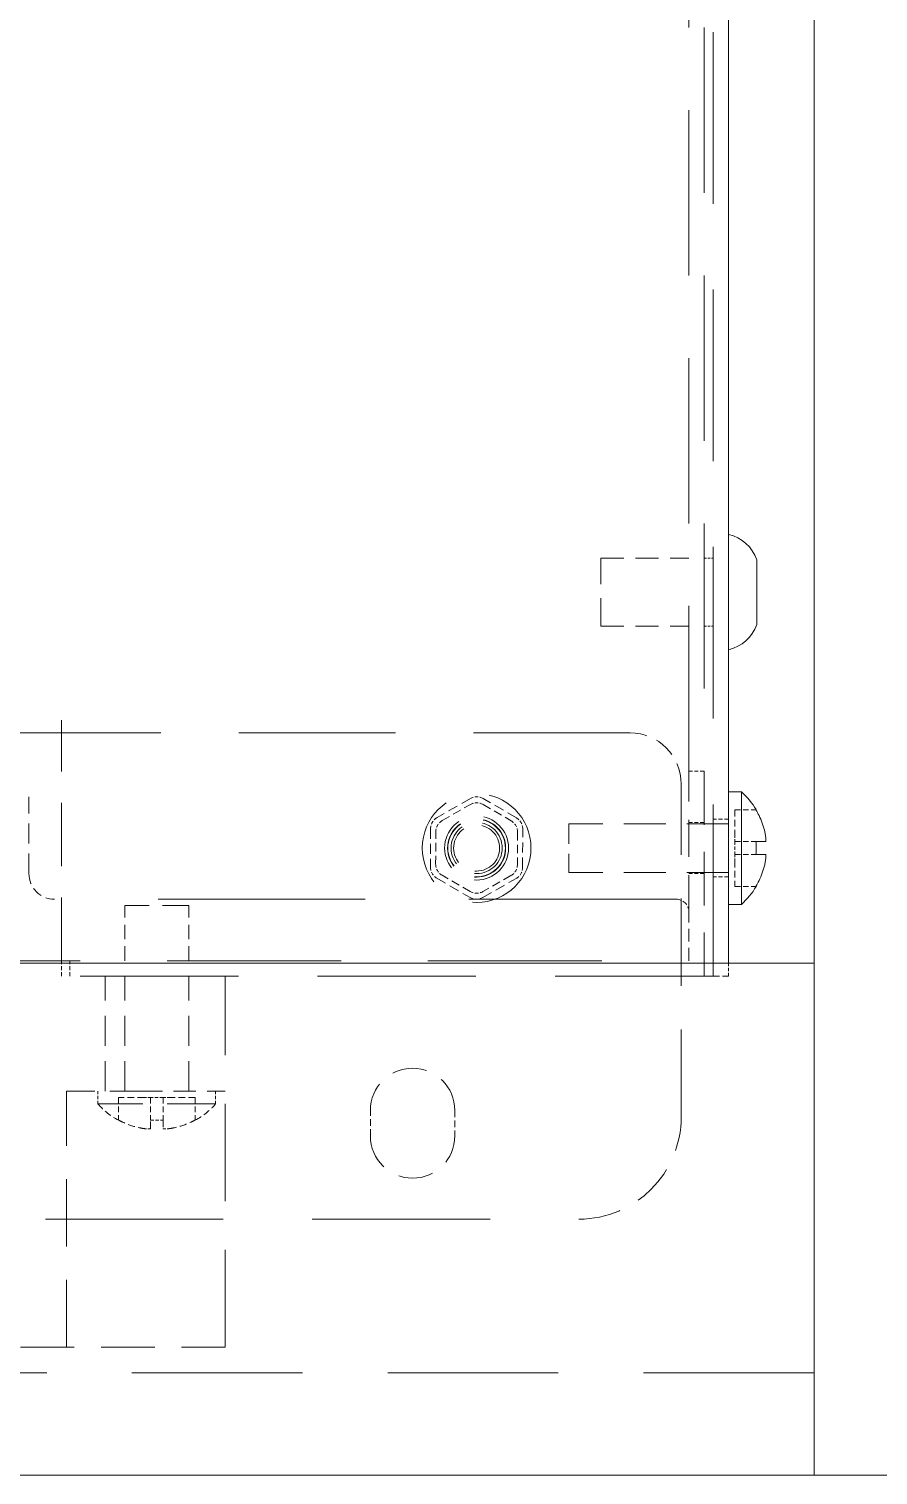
# Model space of a CAD drawing. Header units: millimetres. Extents: x 36 to 2484, y 36 to 1746.
# Drawn here: x 1287.8 to 1354.2, y 869.6 to 982.6 of the extents above; entities that cross this region are included whole.
import ezdxf

# ---------------------------------------------------------------- set-up
doc = ezdxf.new("R2010")
doc.units = ezdxf.units.MM
doc.header["$LTSCALE"] = 6
doc.linetypes.add('HIDDEN', pattern=[9.525, 6.35, -3.175])
doc.layers.add('가는파선_A3', color=7, linetype='HIDDEN', lineweight=13, true_color=0x008000)
doc.layers.add('굵은실선_A3', color=7, linetype='Continuous', lineweight=18)

msp = doc.modelspace()

# ---------------------------------------------------------------- linework, layer by layer
at = {"layer": '가는파선_A3', "ltscale": 0.352015}
msp.add_line((1341.28, 908.627), (1341.28, 1250.627), dxfattribs=at)
at = {"layer": '가는파선_A3', "ltscale": 0.33902}
for p, q in [((1339.38, 924.627), (1339.38, 1234.627)), ((1340.58, 1234.627), (1340.58, 924.627))]:
    msp.add_line(p, q, dxfattribs=at)
at = {"layer": '가는파선_A3', "ltscale": 0.057252}
msp.add_line((1332.48, 935.977), (1332.48, 941.277), dxfattribs=at)
at = {"layer": '가는파선_A3', "ltscale": 0.047433}
for p, q in [((1332.48, 941.277), (1339.38, 941.277)), ((1332.48, 935.977), (1339.38, 935.977))]:
    msp.add_line(p, q, dxfattribs=at)
at = {"layer": '가는파선_A3', "ltscale": 0.004722}
for p, q in [((1340.58, 941.277), (1341.28, 941.277)), ((1340.58, 935.977), (1341.28, 935.977))]:
    msp.add_line(p, q, dxfattribs=at)
at = {"layer": '가는파선_A3', "ltscale": 0.387285}
msp.add_line((1223.93, 928.627), (1290.33, 928.627), dxfattribs=at)
at = {"layer": '가는파선_A3', "ltscale": 0.129411}
msp.add_line((1290.33, 909.827), (1290.33, 928.627), dxfattribs=at)
at = {"layer": '가는파선_A3', "ltscale": 0.321075}
msp.add_line((1334.78, 927.627), (1261.382, 927.627), dxfattribs=at)
at = {"layer": '가는파선_A3', "ltscale": 0.075678}
msp.add_line((1339.38, 913.627), (1339.38, 924.627), dxfattribs=at)
at = {"layer": '가는파선_A3', "ltscale": 0.008167}
for p, q in [((1340.58, 924.627), (1339.38, 924.627)), ((1340.58, 920.627), (1339.38, 920.627)), ((1342.48, 920.877), (1341.28, 920.877)), ((1340.58, 916.627), (1339.38, 916.627)), ((1342.48, 916.377), (1341.28, 916.377)), ((1290.33, 908.627), (1290.33, 909.827)), ((1290.98, 908.627), (1290.98, 909.827))]:
    msp.add_line(p, q, dxfattribs=at)
at = {"layer": '가는파선_A3', "ltscale": 0.110122}
for p, q in [((1340.58, 924.627), (1340.58, 908.627)), ((1287.13, 879.627), (1303.13, 879.627))]:
    msp.add_line(p, q, dxfattribs=at)
at = {"layer": '가는파선_A3', "ltscale": 0.179011}
msp.add_line((1338.78, 897.627), (1338.78, 923.627), dxfattribs=at)
at = {"layer": '가는파선_A3', "ltscale": 0.041233}
msp.add_line((1287.78, 916.627), (1287.78, 922.627), dxfattribs=at)
at = {"layer": '가는파선_A3', "ltscale": 0.020582}
for p, q in [((1322.294, 922.497), (1319.688, 921.006)), ((1325.888, 920.984), (1323.294, 922.494)), ((1319.185, 920.141), (1319.175, 917.139)), ((1326.375, 917.114), (1326.385, 920.116)), ((1319.672, 916.271), (1322.266, 914.761)), ((1323.266, 914.757), (1325.872, 916.249))]:
    msp.add_line(p, q, dxfattribs=at)
at = {"layer": '가는파선_A3', "ltscale": 0.017374}
for p, q in [((1320.091, 920.771), (1322.292, 922.032)), ((1323.292, 922.028), (1325.484, 920.752)), ((1319.579, 917.37), (1319.588, 919.907)), ((1325.981, 919.884), (1325.972, 917.348)), ((1322.268, 915.227), (1320.076, 916.503)), ((1325.469, 916.484), (1323.268, 915.223))]:
    msp.add_line(p, q, dxfattribs=at)
at = {"layer": '가는파선_A3', "ltscale": 0.013678}
for p, q in [((1342.98, 921.627), (1342.98, 919.627)), ((1342.98, 917.627), (1342.98, 915.627)), ((1296.78, 899.127), (1294.78, 899.127)), ((1300.78, 899.127), (1298.78, 899.127)), ((1314.48, 896.127), (1314.48, 898.127)), ((1321.08, 898.127), (1321.08, 896.127))]:
    msp.add_line(p, q, dxfattribs=at)
at = {"layer": '가는파선_A3', "ltscale": 0.011157}
for p, q in [((1342.98, 921.627), (1344.614, 921.627)), ((1342.98, 919.127), (1344.614, 919.127)), ((1342.98, 918.127), (1344.614, 918.127)), ((1342.98, 915.627), (1344.614, 915.627))]:
    msp.add_line(p, q, dxfattribs=at)
at = {"layer": '가는파선_A3', "ltscale": 0.04102}
msp.add_line((1329.98, 920.527), (1329.98, 916.727), dxfattribs=at)
at = {"layer": '가는파선_A3', "ltscale": 0.086011}
for p, q in [((1342.48, 920.527), (1329.98, 920.527)), ((1342.48, 916.727), (1329.98, 916.727))]:
    msp.add_line(p, q, dxfattribs=at)
at = {"layer": '가는파선_A3', "ltscale": 0.005311}
for p, q in [((1342.98, 919.627), (1342.98, 919.127)), ((1342.98, 918.127), (1342.98, 917.627)), ((1297.28, 899.127), (1296.78, 899.127)), ((1298.78, 899.127), (1298.28, 899.127))]:
    msp.add_line(p, q, dxfattribs=at)
at = {"layer": '가는파선_A3', "ltscale": 0.006789}
for p, q in [((1342.98, 919.127), (1342.98, 918.127)), ((1342.48, 908.627), (1342.48, 909.627)), ((1293.18, 898.627), (1293.18, 899.627)), ((1302.38, 898.627), (1302.38, 899.627)), ((1298.28, 899.127), (1297.28, 899.127))]:
    msp.add_line(p, q, dxfattribs=at)
at = {"layer": '가는파선_A3', "ltscale": 0.425197}
msp.add_line((1338.38, 914.627), (1289.78, 914.627), dxfattribs=at)
at = {"layer": '가는파선_A3', "ltscale": 0.054005}
msp.add_line((1300.28, 914.127), (1295.28, 914.127), dxfattribs=at)
at = {"layer": '가는파선_A3', "ltscale": 0.029522}
for p, q in [((1295.28, 909.827), (1295.28, 914.127)), ((1300.28, 909.827), (1300.28, 914.127))]:
    msp.add_line(p, q, dxfattribs=at)
at = {"layer": '가는파선_A3', "ltscale": 0.026078}
msp.add_line((1339.38, 909.827), (1339.38, 913.627), dxfattribs=at)
at = {"layer": '가는파선_A3', "ltscale": 0.356955}
msp.add_line((1176.18, 909.827), (1339.38, 909.827), dxfattribs=at)
at = {"layer": '가는파선_A3', "ltscale": 0.324682}
msp.add_line((1341.28, 908.627), (1174.28, 908.627), dxfattribs=at)
at = {"layer": '가는파선_A3', "ltscale": 0.0619}
for p, q in [((1293.73, 899.627), (1293.73, 908.627)), ((1295.28, 899.627), (1295.28, 908.627)), ((1300.28, 899.627), (1300.28, 908.627))]:
    msp.add_line(p, q, dxfattribs=at)
at = {"layer": '가는파선_A3', "ltscale": 0.199678}
msp.add_line((1303.13, 879.627), (1303.13, 908.627), dxfattribs=at)
at = {"layer": '가는파선_A3', "ltscale": 0.012885}
msp.add_line((1341.28, 908.627), (1342.48, 908.627), dxfattribs=at)
at = {"layer": '가는파선_A3', "ltscale": 0.062121}
msp.add_line((1296.48, 899.627), (1290.73, 899.627), dxfattribs=at)
at = {"layer": '가는파선_A3', "ltscale": 0.137678}
msp.add_line((1290.73, 879.627), (1290.73, 899.627), dxfattribs=at)
at = {"layer": '가는파선_A3', "ltscale": 0.045711}
msp.add_line((1296.48, 899.627), (1303.13, 899.627), dxfattribs=at)
at = {"layer": '가는파선_A3', "ltscale": 0.099454}
msp.add_line((1302.38, 898.627), (1293.18, 898.627), dxfattribs=at)
at = {"layer": '가는파선_A3', "ltscale": 0.011964}
for p, q in [((1294.78, 899.127), (1294.78, 897.376)), ((1297.28, 899.127), (1297.28, 897.376)), ((1298.28, 899.127), (1298.28, 897.376)), ((1300.78, 899.127), (1300.78, 897.376))]:
    msp.add_line(p, q, dxfattribs=at)
at = {"layer": '가는파선_A3', "ltscale": 0.003349}
for p, q in [((1294.78, 897.353), (1294.78, 897.376)), ((1300.78, 897.376), (1300.78, 897.353))]:
    msp.add_line(p, q, dxfattribs=at)
at = {"layer": '가는파선_A3', "ltscale": 0.014509}
for p, q in [((1297.28, 896.705), (1297.28, 897.376)), ((1298.28, 897.376), (1298.28, 896.705))]:
    msp.add_line(p, q, dxfattribs=at)
at = {"layer": '가는파선_A3', "ltscale": 0.364954}
msp.add_line((1184.78, 889.627), (1330.78, 889.627), dxfattribs=at)
at = {"layer": '가는파선_A3', "ltscale": 0.349956}
msp.add_line((1349.168, 877.627), (1169.168, 877.627), dxfattribs=at)
at = {"layer": '가는파선_A3', "ltscale": 0.183858}
msp.add_circle((1322.78, 918.627), 4.25, dxfattribs=at)
at = {"layer": '가는파선_A3', "ltscale": 0.108111}
msp.add_circle((1322.78, 918.627), 2.5, dxfattribs=at)
at = {"layer": '가는파선_A3', "ltscale": 0.098196}
msp.add_circle((1322.78, 918.627), 2.271, dxfattribs=at)
at = {"layer": '가는파선_A3', "ltscale": 0.097441}
msp.add_circle((1322.78, 918.627), 2.253, dxfattribs=at)
at = {"layer": '가는파선_A3', "ltscale": 0.09729}
msp.add_circle((1322.78, 918.627), 2.25, dxfattribs=at)
at = {"layer": '가는파선_A3', "ltscale": 0.086469}
msp.add_circle((1322.78, 918.627), 2, dxfattribs=at)
at = {"layer": '가는파선_A3', "ltscale": 0.077812}
msp.add_circle((1322.78, 918.627), 1.8, dxfattribs=at)
at = {"layer": '가는파선_A3', "ltscale": 0.043184}
msp.add_arc((1334.78, 923.627), 4, 0, 90, dxfattribs=at)
at = {"layer": '가는파선_A3', "ltscale": 0.007114}
for centre, start, end in [((1322.79, 921.63), 59.79759, 119.79759), ((1320.185, 920.138), 119.79759, 179.79759), ((1325.385, 920.119), 359.79759, 59.79759), ((1320.175, 917.135), 179.79759, 239.79759), ((1325.375, 917.117), 299.79759, 359.79759), ((1322.769, 915.625), 239.79759, 299.79759)]:
    msp.add_arc(centre, 1, start, end, dxfattribs=at)
at = {"layer": '가는파선_A3', "ltscale": 0.021542}
msp.add_arc((1289.78, 916.627), 2, 180, 270, dxfattribs=at)
at = {"layer": '가는파선_A3', "ltscale": 0.010721}
msp.add_arc((1338.38, 913.627), 1, 0, 90, dxfattribs=at)
at = {"layer": '가는파선_A3', "ltscale": 0.071319}
for centre, start, end in [((1317.78, 898.127), 0, 180), ((1317.78, 896.127), 180, 0)]:
    msp.add_arc(centre, 3.3, start, end, dxfattribs=at)
at = {"layer": '가는파선_A3', "ltscale": 0.01406}
for centre, start, end in [((1297.632, 902.576), 221.57538, 241.36583), ((1297.928, 902.576), 298.63417, 318.42462)]:
    msp.add_arc(centre, 5.951, start, end, dxfattribs=at)
at = {"layer": '가는파선_A3', "ltscale": 0.086469}
msp.add_arc((1330.78, 897.627), 8, 270, 0, dxfattribs=at)
at = {"layer": '가는파선_A3', "ltscale": 0.007113}
for centre, major_axis in [((1322.789, 921.164), (0.004, 1)), ((1320.588, 919.903), (-0.864, 0.503)), ((1324.981, 919.888), (0.868, 0.497)), ((1320.579, 917.367), (-0.868, -0.497)), ((1324.972, 917.352), (0.864, -0.503)), ((1322.771, 916.091), (-0.004, -1))]:
    msp.add_ellipse(centre, major_axis=major_axis, ratio=0.9997969, start_param=5.7596745, end_param=6.8066962, dxfattribs=at)
at = {"layer": '가는파선_A3', "ltscale": 0.014509}
for points, knots in [([(1294.78, 897.376), (1294.895, 897.313), (1295.01, 897.255), (1295.514, 897.02), (1295.96, 896.866), (1296.539, 896.745), (1296.659, 896.723), (1296.78, 896.705)], [3.27353384, 3.27353384, 3.27353384, 3.27353384, 3.31097619, 3.31097619, 3.44022492, 3.44022492, 3.47400463, 3.47400463, 3.47400463, 3.47400463]), ([(1298.78, 896.705), (1298.901, 896.723), (1299.021, 896.745), (1299.6, 896.866), (1300.046, 897.02), (1300.55, 897.255), (1300.665, 897.313), (1300.78, 897.376)], [0.09546903, 0.09546903, 0.09546903, 0.09546903, 0.12924873, 0.12924873, 0.25849747, 0.25849747, 0.29593982, 0.29593982, 0.29593982, 0.29593982])]:
    msp.add_open_spline(points, degree=3, knots=knots, dxfattribs=at)
at = {"layer": '가는파선_A3', "ltscale": 0.006798}
msp.add_open_spline([(1297.28, 897.376), (1297.451, 897.361), (1297.619, 897.353), (1297.78, 897.353), (1297.941, 897.353), (1298.109, 897.361), (1298.28, 897.376)], degree=3, knots=[3.069002149, 3.069002149, 3.069002149, 3.069002149, 3.11732777, 3.11732777, 3.11732777, 3.165653391, 3.165653391, 3.165653391, 3.165653391], dxfattribs=at)
at = {"layer": '가는파선_A3', "ltscale": 0.005331}
for points in [[(1297.28, 896.705), (1297.28, 896.704), (1297.28, 896.702), (1297.279, 896.701), (1297.276, 896.694), (1297.265, 896.688), (1297.248, 896.684), (1297.235, 896.681), (1297.218, 896.679), (1297.197, 896.677), (1297.179, 896.676), (1297.157, 896.675), (1297.133, 896.675), (1297.13, 896.675), (1297.127, 896.675), (1297.124, 896.675), (1297.099, 896.675), (1297.072, 896.676), (1297.043, 896.678), (1297.011, 896.68), (1296.977, 896.682), (1296.941, 896.685), (1296.889, 896.69), (1296.834, 896.697), (1296.78, 896.705)], [(1298.78, 896.705), (1298.769, 896.704), (1298.759, 896.702), (1298.748, 896.701), (1298.699, 896.694), (1298.651, 896.688), (1298.604, 896.684), (1298.569, 896.681), (1298.536, 896.679), (1298.505, 896.677), (1298.477, 896.676), (1298.45, 896.675), (1298.426, 896.675), (1298.423, 896.675), (1298.42, 896.675), (1298.417, 896.675), (1298.394, 896.675), (1298.373, 896.676), (1298.355, 896.678), (1298.335, 896.68), (1298.319, 896.682), (1298.307, 896.685), (1298.289, 896.69), (1298.28, 896.697), (1298.28, 896.705)]]:
    msp.add_open_spline(points, degree=3, knots=[-0.039474656, -0.039474656, -0.039474656, -0.039474656, -0.036278719, -0.036278719, -0.036278719, -0.021380218, -0.021380218, -0.021380218, -0.010169415, -0.010169415, -0.010169415, 0, 0, 0, 0.001343426, 0.001343426, 0.001343426, 0.01157648, 0.01157648, 0.01157648, 0.022926213, 0.022926213, 0.022926213, 0.039477038, 0.039477038, 0.039477038, 0.039477038], dxfattribs=at)
at = {"layer": '굵은실선_A3'}
for p, q in [((1342.48, 909.627), (1342.48, 1250.627)), ((1349.168, 909.627), (1349.168, 1027.127)), ((1344.68, 936.091), (1344.68, 941.163)), ((1343.48, 923.027), (1342.48, 923.027)), ((1343.48, 923.027), (1343.48, 914.227)), ((1344.614, 921.627), (1344.639, 921.627)), ((1344.614, 919.127), (1345.364, 919.127)), ((1345.364, 918.127), (1344.614, 918.127)), ((1344.614, 915.627), (1344.639, 915.627)), ((1343.48, 914.227), (1342.48, 914.227)), ((1349.168, 909.627), (1169.168, 909.627)), ((1349.168, 880.627), (1349.168, 909.627)), ((1349.168, 880.627), (1349.168, 869.627)), ((1169.168, 869.627), (1349.168, 869.627)), ((1349.168, 869.627), (1364.168, 869.627))]:
    msp.add_line(p, q, dxfattribs=at)
for centre, radius, start, end in [((1341.814, 940.167), 3.035, 19.17332, 77.31552), ((1341.814, 937.088), 3.035, 282.68448, 340.82668), ((1339.529, 918.577), 5.951, 30.83585, 48.40358), ((1339.529, 918.678), 5.951, 311.59642, 329.16415)]:
    msp.add_arc(centre, radius, start, end, dxfattribs=at)
for points, knots in [([(1345.364, 919.627), (1345.346, 919.729), (1345.325, 919.831), (1345.199, 920.371), (1345.043, 920.797), (1344.789, 921.32), (1344.706, 921.474), (1344.614, 921.627)], [0.09573984, 0.09573984, 0.09573984, 0.09573984, 0.12436972, 0.12436972, 0.24873943, 0.24873943, 0.29889337, 0.29889337, 0.29889337, 0.29889337]), ([(1344.614, 918.127), (1344.631, 918.298), (1344.639, 918.466), (1344.639, 918.627), (1344.639, 918.788), (1344.631, 918.957), (1344.614, 919.127)], [2.964807322, 2.964807322, 2.964807322, 2.964807322, 3.013108331, 3.013108331, 3.013108331, 3.06140934, 3.06140934, 3.06140934, 3.06140934]), ([(1345.364, 919.627), (1345.369, 919.602), (1345.373, 919.576), (1345.384, 919.507), (1345.389, 919.463), (1345.396, 919.39), (1345.399, 919.36), (1345.401, 919.306), (1345.402, 919.282), (1345.401, 919.238), (1345.4, 919.218), (1345.396, 919.181), (1345.392, 919.165), (1345.382, 919.137), (1345.374, 919.128), (1345.365, 919.127), (1345.365, 919.127), (1345.364, 919.127)], [-0.199433203, -0.199433203, -0.199433203, -0.199433203, -0.19164586, -0.19164586, -0.177994259, -0.177994259, -0.167500144, -0.167500144, -0.157905401, -0.157905401, -0.148099494, -0.148099494, -0.136711424, -0.136711424, -0.120831434, -0.120831434, -0.120324631, -0.120324631, -0.120324631, -0.120324631]), ([(1345.364, 918.127), (1345.369, 918.127), (1345.373, 918.125), (1345.384, 918.115), (1345.389, 918.102), (1345.396, 918.069), (1345.399, 918.051), (1345.401, 918.012), (1345.402, 917.99), (1345.401, 917.943), (1345.4, 917.917), (1345.396, 917.857), (1345.392, 917.822), (1345.382, 917.737), (1345.374, 917.685), (1345.365, 917.631), (1345.365, 917.629), (1345.364, 917.627)], [-0.199433203, -0.199433203, -0.199433203, -0.199433203, -0.19164586, -0.19164586, -0.177994259, -0.177994259, -0.167500144, -0.167500144, -0.157905401, -0.157905401, -0.148099494, -0.148099494, -0.136711424, -0.136711424, -0.120831434, -0.120831434, -0.120324631, -0.120324631, -0.120324631, -0.120324631]), ([(1344.614, 915.627), (1344.706, 915.78), (1344.789, 915.934), (1345.043, 916.458), (1345.199, 916.884), (1345.325, 917.424), (1345.346, 917.526), (1345.364, 917.627)], [3.19514614, 3.19514614, 3.19514614, 3.19514614, 3.24530008, 3.24530008, 3.36966979, 3.36966979, 3.39829967, 3.39829967, 3.39829967, 3.39829967])]:
    msp.add_open_spline(points, degree=3, knots=knots, dxfattribs=at)

doc.saveas('drawing.dxf')
